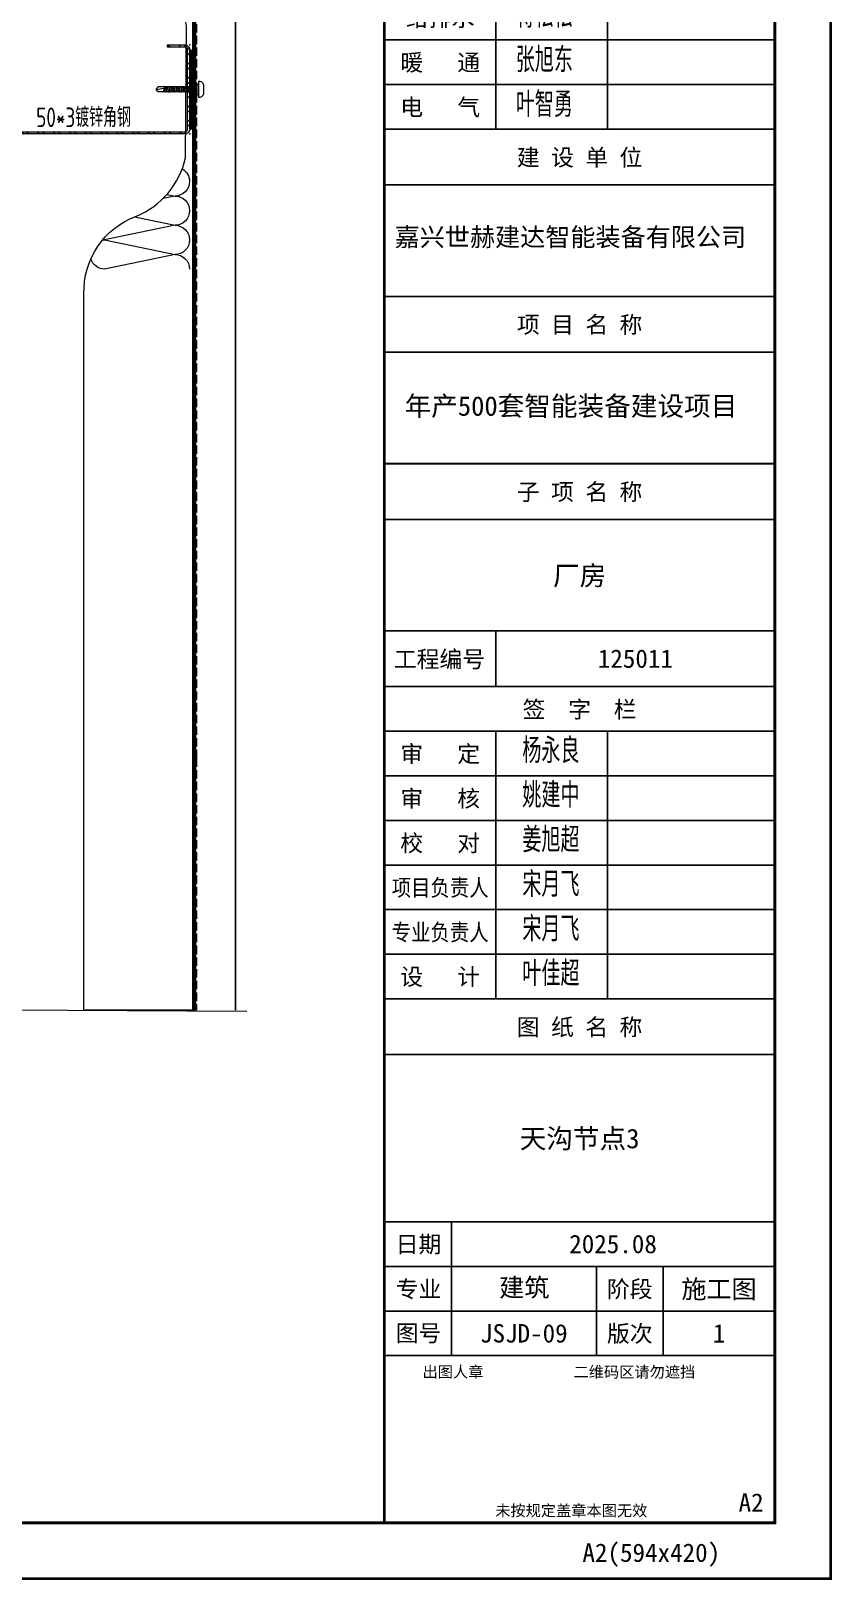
# Model space of a CAD drawing. Extents: x -599358 to 2865263, y -1062760 to 486533.
# Drawn here: x 139161 to 139879, y -728503 to -727114 of the extents above; entities that cross this region are included whole.
import ezdxf
from ezdxf.enums import TextEntityAlignment as Align

# ---------------------------------------------------------------- set-up
doc = ezdxf.new("R2010")
doc.units = 0
doc.linetypes.add('ZN-DASH', pattern=[0.35, 0.25, -0.1])
for name, color, linetype in [('!ZN6-虚线-8', 8, 'ZN-DASH'), ('0-cxFrame', 155, 'Continuous'), ('11紧固件', 11, 'Continuous'), ('AS-WALL', 40, 'Continuous'), ('Fill', 8, 'Continuous'), ('qianming', 155, 'Continuous'), ('WZ', 2, 'Continuous')]:
    doc.layers.add(name, color=color, linetype=linetype)
for name, color, linetype, lineweight in [('0-cxText', 131, 'Continuous', 25), ('0_PURLIN-CON', 253, 'Continuous', 15), ('0_SCREW RIVET', 4, 'Continuous', 15), ('彩钢板', 6, 'Continuous', 15), ('文字标注引出线', 7, 'Continuous', 15), ('防火岩棉', 252, 'Continuous', 13)]:
    doc.layers.add(name, color=color, linetype=linetype, lineweight=lineweight)
doc.layers.add('0_INSULATION', color=252, linetype='Continuous', lineweight=9, transparency=0.2)
doc.styles.add('BZHZ', font='bzxw', dxfattribs={"width": 0.8, "bigfont": 'bzhz'})
doc.styles.add('cx_biaoti', font='')
doc.styles.add('cx_tuming', font='simhei.ttf')
doc.styles.add('cx_tuqian1', font='宋体.shx')
doc.styles.add('jhz', font='TSSDENG.SHX', dxfattribs={"width": 0.75, "bigfont": 'TSSDCHN.SHX'})
doc.styles.add('黑体', font='simhei.ttf')
doc.styles.get('cx_biaoti').set_extended_font_data('SimSun')

# ---------------------------------------------------------------- blocks, each defined once
blk = doc.blocks.new('zjcx_lan_huiqian(Dragon)')
for p, q in [((-7000, -800), (0, -800)), ((-5000, -800), (-5000, -4800)), ((-3000, -800), (-3000, -4800)), ((-7000, -1600), (0, -1600)), ((-7000, -2400), (0, -2400)), ((-7000, -3200), (0, -3200)), ((-7000, -4000), (0, -4000))]:
    blk.add_line(p, q)
at = {"const_width": 30}
blk.add_lwpolyline([(-7000, 0), (0, 0)], dxfattribs=at)
blk.add_lwpolyline([(-7000, 0), (0, 0), (0, -4800), (-7000, -4800)], close=True, dxfattribs=at)
at = {"style": 'cx_biaoti'}
for s, p in [('会  签  栏', (-3500, -400)), ('建   筑', (-6000, -1200)), ('结   构', (-6000, -2000)), ('给排水', (-6000, -2800)), ('暖   通', (-6000, -3600)), ('电   气', (-6000, -4400))]:
    blk.add_text(s, height=300, dxfattribs=at).set_placement(p, align=Align.MIDDLE)
blk = doc.blocks.new('T-汇签(Dragon)')
at = {"layer": '0-cxFrame'}
blk.add_blockref('zjcx_lan_huiqian(Dragon)', (0, 0), dxfattribs=at)
at = {"layer": 'qianming', "style": 'BZHZ', "width": 0.8}
for s, p in [('黄岩峰', (-4132, -1132)), ('蒋松松', (-4132, -2732)), ('张旭东', (-4132, -3532)), ('叶智勇', (-4132, -4332))]:
    blk.add_text(s, height=450, dxfattribs=at).set_placement(p, align=Align.MIDDLE)
blk = doc.blocks.new('zjcx_lan_qianzi(Dragon)')
for p, q in [((-7000, 4800), (0, 4800)), ((-5000, 4800), (-5000, 0)), ((-3000, 4800), (-3000, 0)), ((-7000, 4000), (0, 4000)), ((-7000, 3200), (0, 3200)), ((-7000, 2400), (0, 2400)), ((-7000, 1600), (0, 1600)), ((-7000, 800), (0, 800))]:
    blk.add_line(p, q)
at = {"const_width": 30}
blk.add_lwpolyline([(-7000, 5600), (0, 5600)], dxfattribs=at)
blk.add_lwpolyline([(-7000, 5600), (0, 5600), (0, 0), (-7000, 0)], close=True, dxfattribs=at)
at = {"style": 'cx_biaoti'}
for s, p in [('签  字  栏', (-3500, 5200)), ('审   定', (-6000, 4400)), ('审   核', (-6000, 3600)), ('校   对', (-6000, 2800)), ('设   计', (-6000, 400))]:
    blk.add_text(s, height=300, dxfattribs=at).set_placement(p, align=Align.MIDDLE)
at = {"style": 'cx_biaoti', "width": 0.85}
for s, p in [('项目负责人', (-6000, 2000)), ('专业负责人', (-6000, 1200))]:
    blk.add_text(s, height=300, dxfattribs=at).set_placement(p, align=Align.MIDDLE)
blk = doc.blocks.new('T-签字(Dragon)')
at = {"layer": '0-cxFrame'}
blk.add_blockref('zjcx_lan_qianzi(Dragon)', (0, 0), dxfattribs=at)
at = {"layer": 'qianming', "style": 'BZHZ', "width": 0.8}
for s, p in [('杨永良', (-4014, 4478)), ('姚建中', (-4014, 3678)), ('姜旭超', (-4014, 2878)), ('宋月飞', (-4014, 2078)), ('宋月飞', (-4014, 1278)), ('叶佳超', (-4014, 478))]:
    blk.add_text(s, height=450, dxfattribs=at).set_placement(p, align=Align.MIDDLE)
blk = doc.blocks.new('zjcx_lan_tuming(Dragon)')
for p, q in [((-7000, 8400), (0, 8400)), ((-5800, 3000), (-5800, 5400)), ((-7000, 4600), (0, 4600)), ((-3200, 3000), (-3200, 4600)), ((-2000, 3000), (-2000, 4600)), ((-7000, 3800), (0, 3800))]:
    blk.add_line(p, q)
at = {"const_width": 30}
for points in [[(-7000, 9400), (0, 9400)], [(-7000, 5400), (0, 5400)], [(-7000, 3000), (0, 3000)], [(-7000, 0), (0, 0)]]:
    blk.add_lwpolyline(points, dxfattribs=at)
blk.add_lwpolyline([(-7000, 9400), (0, 9400), (0, 0), (-7000, 0)], close=True)
at = {"style": 'cx_biaoti'}
for s, p in [('图 纸 名 称', (-3500, 8900)), ('日期', (-6388, 5000)), ('专业', (-6388, 4200)), ('阶段', (-2600, 4200)), ('图号', (-6388, 3400)), ('版次', (-2600, 3400))]:
    blk.add_text(s, height=300, dxfattribs=at).set_placement(p, align=Align.MIDDLE)
for s, p in [('出图人章', (-6316, 2607)), ('二维码区请勿遮挡', (-3609, 2607)), ('未按规定盖章本图无效', (-5013, 120))]:
    blk.add_text(s, height=200, dxfattribs=at).set_placement(p)
blk = doc.blocks.new('T-图签(Dragon)')
blk.add_blockref('zjcx_lan_tuming(Dragon)', (0, 0))
at = {"color": 3, "style": 'cx_biaoti'}
for s, p in [('2025.08', (-2900, 5000)), ('建筑 ', (-4380, 4228)), ('施工图', (-1000, 4200))]:
    blk.add_text(s, height=330, dxfattribs=at).set_placement(p, align=Align.MIDDLE)
blk = doc.blocks.new('zjcx_lan_xiangmu(Dragon)')
for p, q in [((-7000, 9000), (0, 9000)), ((-7000, 6000), (0, 6000)), ((-7000, 3000), (0, 3000)), ((-5000, 1000), (-5000, 0))]:
    blk.add_line(p, q)
at = {"const_width": 30}
for points in [[(-7000, 10000), (0, 10000)], [(-7000, 7000), (0, 7000)], [(-7000, 7000), (0, 7000)], [(-7000, 4000), (0, 4000)], [(-7000, 4000), (0, 4000)], [(-7000, 1000), (0, 1000)], [(-7000, 0), (0, 0)]]:
    blk.add_lwpolyline(points, dxfattribs=at)
blk.add_lwpolyline([(-7000, 10000), (0, 10000), (0, 0), (-7000, 0)], close=True)
at = {"style": 'cx_biaoti'}
for s, p in [('建 设 单 位', (-3500, 9500)), ('项 目 名 称', (-3500, 6500)), ('子 项 名 称', (-3500, 3500)), ('工程编号', (-6013, 500))]:
    blk.add_text(s, height=300, dxfattribs=at).set_placement(p, align=Align.MIDDLE)
blk = doc.blocks.new('T-项目(Dragon)')
blk.add_blockref('zjcx_lan_xiangmu(Dragon)', (0, 0))
at = {"color": 3, "style": 'cx_tuming'}
for s, height, p in [('嘉兴世赫建达智能装备有限公司', 330, (-6816, 7901)), ('年产500套智能装备建设项目 ', 350, (-6638, 4859))]:
    blk.add_text(s, height=height, dxfattribs=at).set_placement(p)
blk = doc.blocks.new('zjcx_T2(Dragon)')
at = {"layer": '0-cxFrame', "const_width": 50}
blk.add_lwpolyline([(-7000, 40000), (0, 40000), (0, 0), (-7000, 0)], close=True, dxfattribs=at)
at = {"layer": '0-cxFrame'}
for name, p in [('T-汇签(Dragon)', (0, 29800)), ('T-项目(Dragon)', (0, 15000)), ('T-签字(Dragon)', (0, 9400)), ('T-图签(Dragon)', (0, 0))]:
    blk.add_blockref(name, p, dxfattribs=at)
blk = doc.blocks.new('TK22.A2 L(Dragon)')
at = {"layer": '0-cxFrame', "color": 7, "const_width": 0.5}
blk.add_lwpolyline([(0, 0), (-594, 0), (-594, 420), (0, 420)], close=True, dxfattribs=at)
at = {"layer": '0-cxFrame', "const_width": 0.5}
for points in [[(-80, 10), (-574, 10), (-574, 410), (-80, 410)], [(-10, 10), (-80, 10), (-80, 410), (-10, 410)]]:
    blk.add_lwpolyline(points, close=True, dxfattribs=at)
at = {"layer": '0-cxFrame', "xscale": 0.01, "yscale": 0.01, "zscale": 0.01}
blk.add_blockref('zjcx_T2(Dragon)', (-10, 10), dxfattribs=at)
at = {"style": '黑体', "flags": 4}
blk.add_attdef('图幅', text='', height=3.3, dxfattribs=at).set_placement((-40, 3), align=Align.RIGHT)
at = {"layer": '0-cxFrame', "style": '黑体'}
blk.add_text('(594x420)', height=3.3, dxfattribs=at).set_placement((-40, 3))
at = {"layer": '0-cxText', "flags": 4}
for tag, height, style, p in [('建设单位', 3.5, 'cx_tuming', (-45, 240)), ('项目名称', 3.5, 'cx_tuming', (-45, 210)), ('子项名称', 3.5, 'cx_tuming', (-45, 180)), ('工程编号', 3.3, 'cx_tuqian1', (-35, 165)), ('图名1', 3.5, 'cx_tuming', (-45, 87)), ('图名2', 3.5, 'cx_tuming', (-45, 79)), ('图名3', 3.5, 'cx_tuming', (-45, 71)), ('出图日期', 3.3, 'cx_tuqian1', (-39, 60)), ('专业', 3.3, 'cx_tuqian1', (-55, 52)), ('图号', 3.3, 'cx_tuqian1', (-55, 44)), ('版次', 3.3, 'cx_tuqian1', (-20, 44))]:
    blk.add_attdef(tag, text='', height=height, dxfattribs=dict(at, style=style)).set_placement(p, align=Align.MIDDLE)
at = {"layer": 'Defpoints', "color": 6, "flags": 4}
for tag, height, style, p in [('tufu', 3.3, '黑体', (-12, 12)), ('dwfname', 4, 'cx_tuqian1', (-80, 3))]:
    blk.add_attdef(tag, text='', height=height, dxfattribs=dict(at, style=style)).set_placement(p, align=Align.RIGHT)
blk = doc.blocks.new('*U2101')
at = {"layer": '0_PURLIN-CON', "linetype": 'ByBlock', "lineweight": -2}
h = blk.add_hatch(dxfattribs=at)
h.set_pattern_fill('ANSI32', color=256, scale=2, angle=2.8624)
h.set_pattern_definition([(47.862405, (-81110.591, 63402.253), (-7.0631283, 6.3904494), []), (47.862405, (-81106.1065, 63402.477), (-7.0631283, 6.3904494), [])])
edge = h.paths.add_edge_path()
edge.add_line((80, 20), (80, 5))
edge.add_arc((75, 5), 5, -90, 0, ccw=False)
edge.add_line((75, 0), (5, 0))
edge.add_arc((5, 5), 5, 180, 270, ccw=False)
edge.add_line((0, 5), (0, 275))
edge.add_arc((5, 275), 5, 90, 180, ccw=False)
edge.add_line((5, 280), (75, 280))
edge.add_arc((75, 275), 5, 0, 90, ccw=False)
edge.add_line((80, 275), (80, 260))
edge.add_line((80, 260), (78, 260))
edge.add_line((78, 260), (78, 275))
edge.add_arc((75, 275), 3, 0, 90)
edge.add_line((75, 278), (5, 278))
edge.add_arc((5, 275), 3, 90, 180)
edge.add_line((2, 275), (2, 5))
edge.add_arc((5, 5), 3, 180, 270)
edge.add_line((5, 2), (75, 2))
edge.add_arc((75, 5), 3, 270, 360)
edge.add_line((78, 5), (78, 20))
edge.add_line((78, 20), (80, 20))
at = {"color": 0, "linetype": 'ByBlock'}
for p in [(0, 280), (80, 280), (0, 0), (80, 0)]:
    blk.add_point(p, dxfattribs=at)
at = {"layer": '0_PURLIN-CON', "linetype": 'ByBlock', "lineweight": -2}
blk.add_lwpolyline([(80, 20), (80, 5, -0.414214), (75, 0), (5, 0, -0.414214), (0, 5), (0, 275, -0.414214), (5, 280), (75, 280, -0.414214), (80, 275), (80, 260), (78, 260), (78, 275, 0.414214), (75, 278), (5, 278, 0.414214), (2, 275), (2, 5, 0.414214), (5, 2), (75, 2, 0.414214), (78, 5), (78, 20)], format="xyb", close=True, dxfattribs=at)
blk = doc.blocks.new('$紧固件$00000145')
at = {"layer": '0_SCREW RIVET'}
for p, q in [((-1.7, 9.4), (-1.7, 7.2)), ((-1.7, 6.7), (-1.7, 5)), ((-1.7, 4.5), (-1.7, 2.8)), ((-1.7, 2.3), (-1.7, 0.6)), ((-1.7, 0.1), (-1.7, -1.6)), ((2.8, 9.4), (2.8, 7.6)), ((2.8, 7.1), (2.8, 5.4)), ((2.8, 4.9), (2.8, 3.2)), ((2.8, 2.7), (2.8, 1)), ((2.8, 0.5), (2.8, -1.2)), ((-1.7, -2.1), (-1.7, -3.8)), ((-1.7, -4.3), (-1.7, -6)), ((-1.7, -6.5), (-1.7, -8.2)), ((-1.7, -8.7), (-1.7, -10.5)), ((-1.7, -11), (-1.7, -12.7)), ((-1.7, -13.2), (-1.7, -14.9)), ((2.8, -1.7), (2.8, -3.4)), ((2.8, -3.9), (2.8, -5.6)), ((2.8, -6.1), (2.8, -7.8)), ((2.8, -8.3), (2.8, -10.1)), ((2.8, -10.6), (2.8, -12.3)), ((2.8, -12.8), (2.8, -14.5)), ((-1.7, -15.4), (-1.7, -17.1)), ((-1.7, -17.6), (-1.7, -19.3)), ((-1.7, -19.8), (-1.7, -24.8)), ((-1.7, -24.8), (0.5, -26.6)), ((0.5, -26.6), (2.8, -24.8)), ((2.8, -15), (2.8, -16.7)), ((2.8, -17.2), (2.8, -18.9)), ((2.8, -19.4), (2.8, -24.8))]:
    blk.add_line(p, q, dxfattribs=at)
blk.add_lwpolyline([(-6.5, 12.1, -0.414214), (-2.5, 16.1), (3.5, 16.1, -0.414214), (7.5, 12.1), (7.5, 12.2), (7.5, 11.4), (-6.5, 11.4), (-6.5, 12.2)], format="xyb", close=True, dxfattribs=at)
for points in [[(-4, 11.4), (5, 11.4), (5, 9.4), (-4, 9.4)], [(-1.7, 6.7), (2.8, 7.1), (3.3, 7.4), (2.8, 7.6), (-1.7, 7.2), (-2.2, 6.9)], [(-1.7, 4.5), (2.8, 4.9), (3.3, 5.2), (2.8, 5.4), (-1.7, 5), (-2.2, 4.7)], [(-1.7, 2.3), (2.8, 2.7), (3.3, 3), (2.8, 3.2), (-1.7, 2.8), (-2.2, 2.5)], [(-1.7, 0.1), (2.8, 0.5), (3.3, 0.8), (2.8, 1), (-1.7, 0.6), (-2.2, 0.3)], [(-1.7, -2.1), (2.8, -1.7), (3.3, -1.4), (2.8, -1.2), (-1.7, -1.6), (-2.2, -1.9)], [(-1.7, -4.3), (2.8, -3.9), (3.3, -3.6), (2.8, -3.4), (-1.7, -3.8), (-2.2, -4.1)], [(-1.7, -6.5), (2.8, -6.1), (3.3, -5.8), (2.8, -5.6), (-1.7, -6), (-2.2, -6.3)], [(-1.7, -8.7), (2.8, -8.3), (3.3, -8.1), (2.8, -7.8), (-1.7, -8.2), (-2.2, -8.5)], [(-1.7, -11), (2.8, -10.6), (3.3, -10.3), (2.8, -10.1), (-1.7, -10.5), (-2.2, -10.7)], [(-1.7, -13.2), (2.8, -12.8), (3.3, -12.5), (2.8, -12.3), (-1.7, -12.7), (-2.2, -13)], [(-1.7, -15.4), (2.8, -15), (3.3, -14.7), (2.8, -14.5), (-1.7, -14.9), (-2.2, -15.2)], [(-1.7, -17.6), (2.8, -17.2), (3.3, -16.9), (2.8, -16.7), (-1.7, -17.1), (-2.2, -17.4)]]:
    blk.add_lwpolyline(points, close=True, dxfattribs=at)
for points in [[(1.7, -19), (-1.7, -19.3), (-2.2, -19.6), (-1.7, -19.8), (1.6, -19.5)], [(0.5, -26.6), (1.9, -18), (2.5, -19.4), (2.5, -19.4), (2.8, -19.9)], [(2.3, -18.9), (2.8, -18.9), (3.3, -19.1), (2.8, -19.4), (2.5, -19.4)]]:
    blk.add_lwpolyline(points, dxfattribs=at)
blk = doc.blocks.new('*U2111')
at = {"layer": '0_INSULATION'}
for p, q in [((114761.39, -53978.93), (114792.96, -53985.48)), ((114792.96, -53985.48), (114764.45, -53991.41)), ((114766.55, -53993.11), (114792.96, -53998.59)), ((114792.96, -53998.59), (114781.19, -54001.04)), ((114792.98, -54103.48), (114787.53, -54104.61)), ((114789.32, -54102.72), (114792.98, -54103.48)), ((114774.8, -54112.82), (114792.98, -54116.59)), ((114792.98, -54116.59), (114761.42, -54123.15)), ((114761.42, -54123.15), (114792.98, -54129.7)), ((114792.98, -54129.7), (114761.42, -54136.27))]:
    blk.add_line(p, q, dxfattribs=at)
blk.add_lwpolyline([(114802.18, -53958.1), (114802.18, -54468.54), (114752.18, -54468.54), (114752.18, -54147.49, -0.323318), (114775.68, -54112.49, 0.242761), (114797.68, -54086.41), (114798.06, -54026.96, 0.256774), (114775.68, -53998.09, -0.323318), (114752.18, -53963.09), (114752.18, -53958.1)], format="xyb", close=True, dxfattribs=at)
at = {"layer": '0_INSULATION', "extrusion": (0, 0, -1)}
for centre, start_param, end_param in [((114761.39, -53985.49), 5.406397, 6.283185), ((114792.95, -53978.93), 1.570796, 3.141593), ((114792.96, -53992.04), 0, 1.570796), ((114792.96, -53992.04), 1.570796, 3.141593), ((114792.96, -54005.15), 0, 1.570796), ((114792.96, -54005.15), 1.570796, 3.141593), ((114792.96, -54018.26), 0, 1.570796), ((114792.96, -54018.26), 1.570796, 2.416555), ((114792.98, -54096.93), 0.524657, 1.570796), ((114792.98, -54096.93), 1.570796, 3.141593), ((114792.98, -54110.04), 0, 1.570796), ((114792.98, -54110.04), 1.570796, 3.141593), ((114792.98, -54123.15), 0, 1.570796), ((114761.42, -54129.71), 6.139662, 6.283185), ((114761.41, -54116.6), 3.141593, 3.269368), ((114792.98, -54123.15), 1.570796, 3.141593), ((114761.42, -54129.71), 3.141593, 4.407145), ((114792.98, -54136.26), 0, 1.570796)]:
    blk.add_ellipse(centre, major_axis=(0, 6.56), ratio=0.988253, start_param=start_param, end_param=end_param, dxfattribs=at)

msp = doc.modelspace()

# ---------------------------------------------------------------- hatches: boundary and pattern name
at = {"layer": 'Fill', "ltscale": 50}
h = msp.add_hatch(dxfattribs=at)
h.set_pattern_fill('ANSI38', color=256, scale=0.4, style=0)
h.set_pattern_definition([(45, (139303.51187, -727201.4329), (-0.449013, 0.449013), []), (135, (139303.51187, -727201.4329), (-1.3470384, 0.449013), [1.5875, -0.9525])])
h.paths.add_polyline_path([(139303.5, -727131), (139303.5, -727201.4), (139308.5, -727201.4), (139308.5, -727131)])

# ---------------------------------------------------------------- linework, layer by layer
at = {"layer": '!ZN6-虚线-8', "ltscale": 30}
for p, q in [((139309.3, -726970.9), (139309.3, -727766)), ((139309.3, -727766), (139309.3, -727991.8))]:
    msp.add_line(p, q, dxfattribs=at)
at = {"layer": '11紧固件', "ltscale": 50}
msp.add_lwpolyline([(139303.5, -727131), (139303.5, -727201.4), (139308.5, -727201.4), (139308.5, -727131), (139303.5, -727131)], dxfattribs=at)
at = {"layer": 'AS-WALL'}
msp.add_line((139344.5, -727991.8), (139344.5, -726971.1), dxfattribs=at)
at = {"layer": '彩钢板', "color": 1}
for p, q in [((139308.5, -726970.9), (139308.5, -727766)), ((139344.5, -726971.1), (139344.5, -727766)), ((139308.5, -727766), (139308.5, -727991.8)), ((139344.5, -727766), (139344.5, -727991.8))]:
    msp.add_line(p, q, dxfattribs=at)
at = {"layer": '文字标注引出线', "color": 1}
msp.add_lwpolyline([(139354.6, -727993), (138389.2, -727987.8), (138384.7, -727998.3), (138384.7, -727977.3), (138380.2, -727987.8), (137386.2, -727987.8)], dxfattribs=at)
at = {"layer": '防火岩棉', "color": 0, "const_width": 3.75}
for points in [[(139307.2, -726970.9), (139307.2, -727766)], [(139307.2, -727766), (139307.2, -727991.8)]]:
    msp.add_lwpolyline(points, dxfattribs=at)

# ---------------------------------------------------------------- block references
at = {"xscale": 2, "yscale": 2, "zscale": 2}
msp.add_blockref('*U2111', (-90295.8, -619054.7), dxfattribs=at)
at = {"xscale": -1, "rotation": 270}
msp.add_blockref('$紧固件$00000145', (139299.9, -727166.5), dxfattribs=at)
at = {"layer": '0-cxFrame'}
ref = msp.add_blockref('TK22.A2 L(Dragon)', (139877.9, -728501.7), dxfattribs=dict(at, xscale=5, yscale=5, zscale=5))
ref.add_attrib('子项名称', '厂房', dxfattribs={"layer": '0-cxText', "height": 17.5, "style": 'cx_tuming'}).set_placement((139652.9, -727601.7), align=Align.MIDDLE)
ref.add_attrib('图名2', '天沟节点3', dxfattribs={"layer": '0-cxText', "height": 17.5, "style": 'cx_tuming'}).set_placement((139652.9, -728106.7), align=Align.MIDDLE)
ref.add_attrib('工程编号', '125011', dxfattribs={"layer": '0-cxText', "height": 16.5, "style": 'cx_tuqian1'}).set_placement((139702.9, -727676.7), align=Align.MIDDLE)
ref.add_attrib('图号', 'JSJD-09', dxfattribs={"layer": '0-cxText', "height": 16.5, "style": 'cx_tuqian1'}).set_placement((139602.9, -728281.7), align=Align.MIDDLE)
ref.add_attrib('版次', '1', dxfattribs={"layer": '0-cxText', "height": 16.5, "style": 'cx_tuqian1'}).set_placement((139777.9, -728281.7), align=Align.MIDDLE)
ref.add_attrib('图幅', 'A2', dxfattribs={"layer": '0', "height": 16.5, "style": '黑体'}).set_placement((139677.9, -728486.7), align=Align.RIGHT)
ref.add_attrib('tufu', 'A2', dxfattribs={"layer": 'Defpoints', "color": 6, "height": 16.5, "style": '黑体'}).set_placement((139817.9, -728441.7), align=Align.RIGHT)
at = {"layer": '0_PURLIN-CON', "extrusion": (-1.22465e-16, 1.09242e-25, -1), "xscale": -1, "rotation": 270}
msp.add_blockref('*U2101', (-139303.5, -727206), dxfattribs=at)

# ---------------------------------------------------------------- texts
at = {"layer": 'WZ', "style": 'jhz', "width": 0.75}
msp.add_text('50*3镀锌角钢', height=17.5, dxfattribs=at).set_placement((139165.7, -727199.8, -1.9))

doc.saveas('drawing.dxf')
